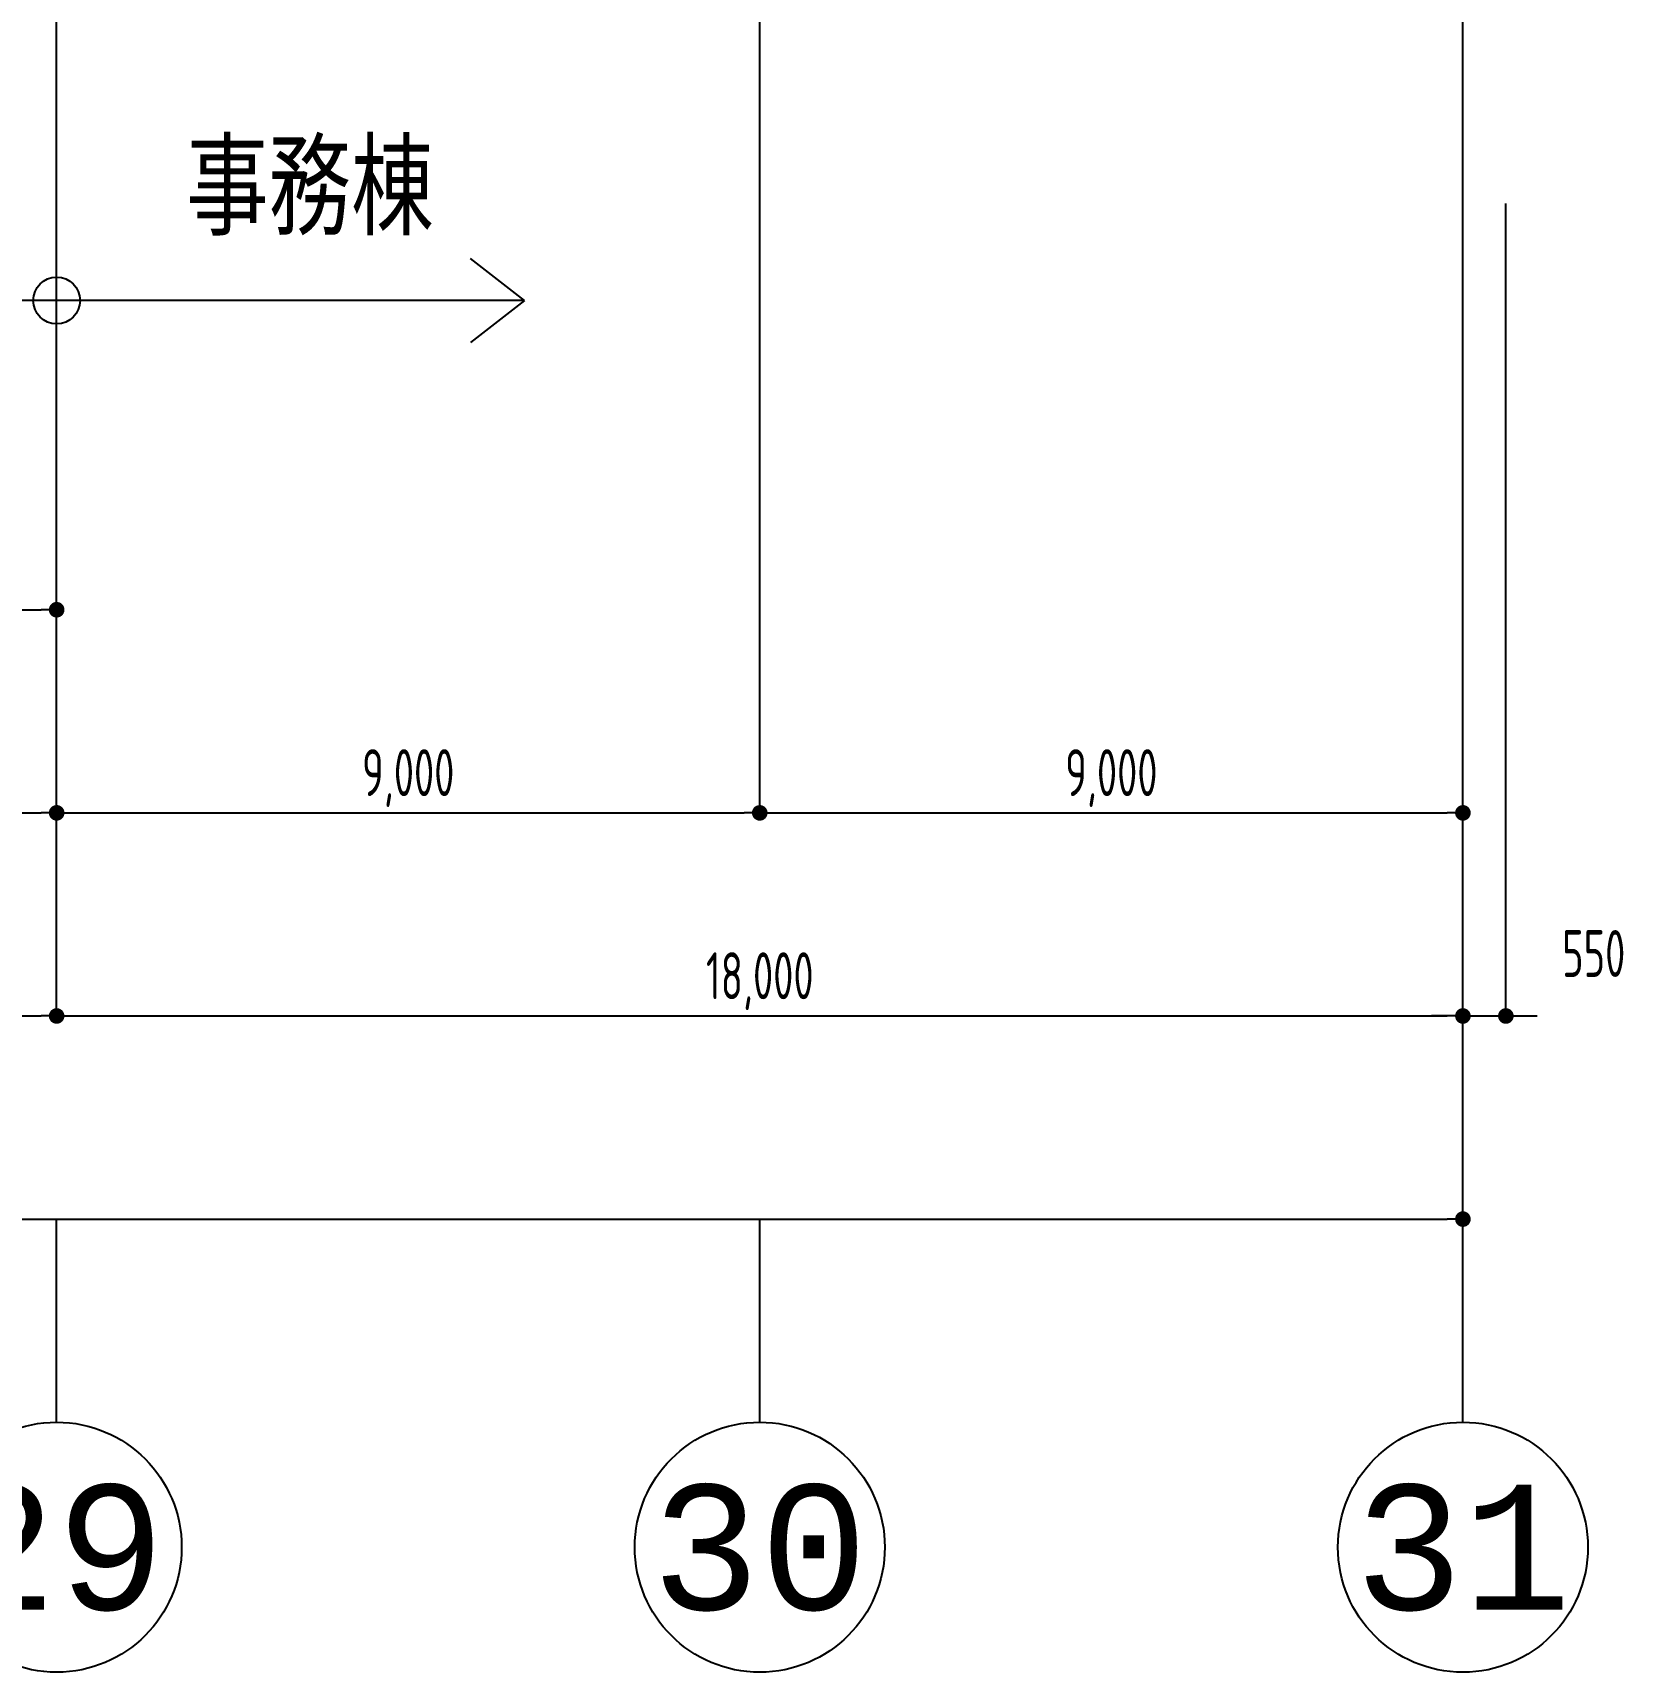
# Model space of a CAD drawing. Header units: millimetres. Extents: x -32710 to 654186, y -254124 to 420220.
# Drawn here: x 272495 to 292852, y 358700 to 379685 of the extents above; entities that cross this region are included whole.
import ezdxf
from ezdxf.enums import TextEntityAlignment as Align

# ---------------------------------------------------------------- set-up
doc = ezdxf.new("R2010")
doc.units = ezdxf.units.MM
doc.header["$LTSCALE"] = 1000
doc.linetypes.add('TPH12-SEC-@E$0$CENTERK5', pattern=[6.916, 6.667, -0.083, 0.083, -0.083])
for name, color, linetype in [('TPH12-SEC-@E$0$FLAG', 252, 'Continuous'), ('TPH12-SEC-@E$0$H-SIN', 252, 'TPH12-SEC-@E$0$CENTERK5'), ('TPH12-SEC-@E$0$SIN-M', 252, 'Continuous'), ('TPH12-SEC-@E$0$TEXT', 252, 'Continuous'), ('TPH12-SEC-@E$0$TEXT2', 252, 'Continuous')]:
    doc.layers.add(name, color=color, linetype=linetype)
doc.styles.add('TPH12-SEC-@E$0$ATS', font='monotxt', dxfattribs={"bigfont": 'BIGFONT'})
doc.styles.add('TPH12-SEC-@E$0$dim-txt', font='isocp.shx', dxfattribs={"width": 0.7, "bigfont": 'chineset.shx'})
doc.styles.add('TPH12-SEC-@E$0$roms', font='romans.shx', dxfattribs={"bigfont": 'bigfont.shx'})
doc.dimstyles.new('TPH12-SEC-@E$0$ARCH-dim-2000', dxfattribs={"dimscale": 2000, "dimtxt": 0.3, "dimasz": 0.1, "dimexe": 0.1, "dimexo": 0.1, "dimgap": 0.05, "dimtad": 1, "dimdec": 0, "dimrnd": 0.1, "dimdsep": 46, "dimlunit": 6, "dimtxsty": 'TPH12-SEC-@E$0$dim-txt', "dimblk": 'TPH12-SEC-@E$0$_Dot', "dimblk1": 'TPH12-SEC-@E$0$_Origin', "dimblk2": 'TPH12-SEC-@E$0$_Origin', "dimcen": 2, "dimclrd": 256, "dimclre": 256, "dimclrt": 256, "dimadec": 0, "dimazin": 0, "dimtfac": 1, "dimtdec": 1, "dimtix": 1, "dimtmove": 2, "dimatfit": 3, "dimldrblk": 'TPH12-SEC-@E$0$_Origin', "dimfxl": 1, "dimtvp": 1, "dimtolj": 1, "dimarcsym": 0})

# ---------------------------------------------------------------- blocks, each defined once
blk = doc.blocks.new('TPH12-SEC-@E$0$_Dot')
at = {"color": 0, "linetype": 'ByBlock', "lineweight": -2}
blk.add_line((-0.5, 0), (-1, 0), dxfattribs=at)
at = {"color": 0, "linetype": 'ByBlock', "const_width": 0.5}
blk.add_lwpolyline([(-0.25, 0, 1), (0.25, 0, 1)], format="xyb", close=True, dxfattribs=at)
blk = doc.blocks.new('*D2598')
at = {"layer": 'DEFPOINTS', "color": 0, "transparency": 16777216}
for p in [(29200, 364500), (290800, 364500), (290800, 364500)]:
    blk.add_point(p, dxfattribs=at)
at = {"layer": 'TPH12-SEC-@E$0$SIN-M', "lineweight": -2, "transparency": 16777216}
blk.add_line((29400, 364500), (290600, 364500), dxfattribs=at)
at = {"layer": 'TPH12-SEC-@E$0$SIN-M', "lineweight": -2, "transparency": 16777216, "xscale": 200, "yscale": 200, "zscale": 200, "rotation": 180}
blk.add_blockref('TPH12-SEC-@E$0$_Dot', (29200, 364500), dxfattribs=at)
at = {"layer": 'TPH12-SEC-@E$0$SIN-M', "lineweight": -2, "transparency": 16777216, "xscale": 200, "yscale": 200, "zscale": 200}
blk.add_blockref('TPH12-SEC-@E$0$_Dot', (290800, 364500), dxfattribs=at)
at = {"layer": 'TPH12-SEC-@E$0$SIN-M', "transparency": 16777216, "insert": (160000, 364945), "char_height": 600, "attachment_point": 5, "style": 'TPH12-SEC-@E$0$dim-txt'}
blk.add_mtext('\\A1;261,600', dxfattribs=at)
blk = doc.blocks.new('TPH12-SEC-@E$0$_Origin')
at = {"color": 0, "linetype": 'ByBlock', "lineweight": -2}
blk.add_line((0, 0), (-1, 0), dxfattribs=at)
blk.add_circle((0, 0), 0.5, dxfattribs=at)
blk = doc.blocks.new('*D2574')
at = {"layer": 'DEFPOINTS', "color": 0, "transparency": 16777216}
for p in [(290800, 367100), (291350, 367100), (291350, 367100)]:
    blk.add_point(p, dxfattribs=at)
at = {"layer": 'TPH12-SEC-@E$0$SIN-M', "lineweight": -2, "transparency": 16777216}
for p, q in [((290600, 367100), (290400, 367100)), ((290800, 367100), (291350, 367100)), ((291550, 367100), (291750, 367100))]:
    blk.add_line(p, q, dxfattribs=at)
at = {"layer": 'TPH12-SEC-@E$0$SIN-M', "lineweight": -2, "transparency": 16777216, "xscale": 200, "yscale": 200, "zscale": 200}
blk.add_blockref('TPH12-SEC-@E$0$_Dot', (290800, 367100), dxfattribs=at)
at = {"layer": 'TPH12-SEC-@E$0$SIN-M', "lineweight": -2, "transparency": 16777216, "xscale": 200, "yscale": 200, "zscale": 200, "rotation": 180}
blk.add_blockref('TPH12-SEC-@E$0$_Dot', (291350, 367100), dxfattribs=at)
at = {"layer": 'TPH12-SEC-@E$0$SIN-M', "transparency": 16777216, "insert": (292475, 367900), "char_height": 600, "attachment_point": 5, "style": 'TPH12-SEC-@E$0$dim-txt'}
blk.add_mtext('\\A1;550', dxfattribs=at)
blk = doc.blocks.new('*D2577')
at = {"layer": 'DEFPOINTS', "color": 0, "transparency": 16777216}
for p in [(272800, 369700), (281800, 369700), (281800, 369700)]:
    blk.add_point(p, dxfattribs=at)
at = {"layer": 'TPH12-SEC-@E$0$SIN-M', "lineweight": -2, "transparency": 16777216}
blk.add_line((273000, 369700), (281600, 369700), dxfattribs=at)
at = {"layer": 'TPH12-SEC-@E$0$SIN-M', "lineweight": -2, "transparency": 16777216, "xscale": 200, "yscale": 200, "zscale": 200, "rotation": 180}
blk.add_blockref('TPH12-SEC-@E$0$_Dot', (272800, 369700), dxfattribs=at)
at = {"layer": 'TPH12-SEC-@E$0$SIN-M', "lineweight": -2, "transparency": 16777216, "xscale": 200, "yscale": 200, "zscale": 200}
blk.add_blockref('TPH12-SEC-@E$0$_Dot', (281800, 369700), dxfattribs=at)
at = {"layer": 'TPH12-SEC-@E$0$SIN-M', "transparency": 16777216, "insert": (277300, 370145), "char_height": 600, "attachment_point": 5, "style": 'TPH12-SEC-@E$0$dim-txt'}
blk.add_mtext('\\A1;9,000', dxfattribs=at)
blk = doc.blocks.new('*D2578')
at = {"layer": 'DEFPOINTS', "color": 0, "transparency": 16777216}
for p in [(281800, 369700), (290800, 369700), (290800, 369700)]:
    blk.add_point(p, dxfattribs=at)
at = {"layer": 'TPH12-SEC-@E$0$SIN-M', "lineweight": -2, "transparency": 16777216}
blk.add_line((282000, 369700), (290600, 369700), dxfattribs=at)
at = {"layer": 'TPH12-SEC-@E$0$SIN-M', "lineweight": -2, "transparency": 16777216, "xscale": 200, "yscale": 200, "zscale": 200, "rotation": 180}
blk.add_blockref('TPH12-SEC-@E$0$_Dot', (281800, 369700), dxfattribs=at)
at = {"layer": 'TPH12-SEC-@E$0$SIN-M', "lineweight": -2, "transparency": 16777216, "xscale": 200, "yscale": 200, "zscale": 200}
blk.add_blockref('TPH12-SEC-@E$0$_Dot', (290800, 369700), dxfattribs=at)
at = {"layer": 'TPH12-SEC-@E$0$SIN-M', "transparency": 16777216, "insert": (286300, 370145), "char_height": 600, "attachment_point": 5, "style": 'TPH12-SEC-@E$0$dim-txt'}
blk.add_mtext('\\A1;9,000', dxfattribs=at)
blk = doc.blocks.new('*D2581')
at = {"layer": 'DEFPOINTS', "color": 0, "transparency": 16777216}
for p in [(168400, 369700), (272800, 369700), (272800, 369700)]:
    blk.add_point(p, dxfattribs=at)
at = {"layer": 'TPH12-SEC-@E$0$SIN-M', "lineweight": -2, "transparency": 16777216}
blk.add_line((168600, 369700), (272600, 369700), dxfattribs=at)
at = {"layer": 'TPH12-SEC-@E$0$SIN-M', "lineweight": -2, "transparency": 16777216, "xscale": 200, "yscale": 200, "zscale": 200, "rotation": 180}
blk.add_blockref('TPH12-SEC-@E$0$_Dot', (168400, 369700), dxfattribs=at)
at = {"layer": 'TPH12-SEC-@E$0$SIN-M', "lineweight": -2, "transparency": 16777216, "xscale": 200, "yscale": 200, "zscale": 200}
blk.add_blockref('TPH12-SEC-@E$0$_Dot', (272800, 369700), dxfattribs=at)
at = {"layer": 'TPH12-SEC-@E$0$SIN-M', "transparency": 16777216, "insert": (220600, 370145), "char_height": 600, "attachment_point": 5, "style": 'TPH12-SEC-@E$0$dim-txt'}
blk.add_mtext('\\A1;104,400', dxfattribs=at)
blk = doc.blocks.new('*D2582')
at = {"layer": 'DEFPOINTS', "color": 0, "transparency": 16777216}
for p in [(272800, 367100), (290800, 367100), (290800, 367100)]:
    blk.add_point(p, dxfattribs=at)
at = {"layer": 'TPH12-SEC-@E$0$SIN-M', "lineweight": -2, "transparency": 16777216}
blk.add_line((273000, 367100), (290600, 367100), dxfattribs=at)
at = {"layer": 'TPH12-SEC-@E$0$SIN-M', "lineweight": -2, "transparency": 16777216, "xscale": 200, "yscale": 200, "zscale": 200, "rotation": 180}
blk.add_blockref('TPH12-SEC-@E$0$_Dot', (272800, 367100), dxfattribs=at)
at = {"layer": 'TPH12-SEC-@E$0$SIN-M', "lineweight": -2, "transparency": 16777216, "xscale": 200, "yscale": 200, "zscale": 200}
blk.add_blockref('TPH12-SEC-@E$0$_Dot', (290800, 367100), dxfattribs=at)
at = {"layer": 'TPH12-SEC-@E$0$SIN-M', "transparency": 16777216, "insert": (281800, 367545), "char_height": 600, "attachment_point": 5, "style": 'TPH12-SEC-@E$0$dim-txt'}
blk.add_mtext('\\A1;18,000', dxfattribs=at)
blk = doc.blocks.new('*D2583')
at = {"layer": 'DEFPOINTS', "color": 0, "transparency": 16777216}
for p in [(47200, 367100), (272800, 367100), (272800, 367100)]:
    blk.add_point(p, dxfattribs=at)
at = {"layer": 'TPH12-SEC-@E$0$SIN-M', "lineweight": -2, "transparency": 16777216}
blk.add_line((47400, 367100), (272600, 367100), dxfattribs=at)
at = {"layer": 'TPH12-SEC-@E$0$SIN-M', "lineweight": -2, "transparency": 16777216, "xscale": 200, "yscale": 200, "zscale": 200, "rotation": 180}
blk.add_blockref('TPH12-SEC-@E$0$_Dot', (47200, 367100), dxfattribs=at)
at = {"layer": 'TPH12-SEC-@E$0$SIN-M', "lineweight": -2, "transparency": 16777216, "xscale": 200, "yscale": 200, "zscale": 200}
blk.add_blockref('TPH12-SEC-@E$0$_Dot', (272800, 367100), dxfattribs=at)
at = {"layer": 'TPH12-SEC-@E$0$SIN-M', "transparency": 16777216, "insert": (160000, 367545), "char_height": 600, "attachment_point": 5, "style": 'TPH12-SEC-@E$0$dim-txt'}
blk.add_mtext('\\A1;225,600', dxfattribs=at)
blk = doc.blocks.new('*D2572')
at = {"layer": 'DEFPOINTS', "color": 0, "transparency": 16777216}
for p in [(264400, 372300), (272800, 372300), (272800, 372300)]:
    blk.add_point(p, dxfattribs=at)
at = {"layer": 'TPH12-SEC-@E$0$SIN-M', "lineweight": -2, "transparency": 16777216}
blk.add_line((264600, 372300), (272600, 372300), dxfattribs=at)
at = {"layer": 'TPH12-SEC-@E$0$SIN-M', "lineweight": -2, "transparency": 16777216, "xscale": 200, "yscale": 200, "zscale": 200, "rotation": 180}
blk.add_blockref('TPH12-SEC-@E$0$_Dot', (264400, 372300), dxfattribs=at)
at = {"layer": 'TPH12-SEC-@E$0$SIN-M', "lineweight": -2, "transparency": 16777216, "xscale": 200, "yscale": 200, "zscale": 200}
blk.add_blockref('TPH12-SEC-@E$0$_Dot', (272800, 372300), dxfattribs=at)
at = {"layer": 'TPH12-SEC-@E$0$SIN-M', "transparency": 16777216, "insert": (268600, 372745), "char_height": 600, "attachment_point": 5, "style": 'TPH12-SEC-@E$0$dim-txt'}
blk.add_mtext('\\A1;8,400', dxfattribs=at)
blk = doc.blocks.new('TPH12-SEC-@E')
at = {"layer": 'TPH12-SEC-@E$0$FLAG'}
for p, q in [((272800, 361900), (272800, 364500)), ((281800, 361900), (281800, 364500)), ((290800, 361900), (290800, 364500))]:
    blk.add_line(p, q, dxfattribs=at)
for centre in [(272800, 360300), (281800, 360300), (290800, 360300)]:
    blk.add_circle(centre, 1600, dxfattribs=at)
at = {"layer": 'TPH12-SEC-@E$0$H-SIN'}
for p, q in [((272800, 377500), (272800, 414000)), ((281800, 377500), (281800, 414000)), ((290800, 377500), (290800, 414000))]:
    blk.add_line(p, q, dxfattribs=at)
at = {"layer": 'TPH12-SEC-@E$0$SIN-M'}
for p, q in [((272800, 367100), (272800, 377500)), ((281800, 369700), (281800, 377500)), ((290800, 364500), (290800, 377500)), ((291350, 367100), (291350, 377500))]:
    blk.add_line(p, q, dxfattribs=at)
at = {"layer": 'TPH12-SEC-@E$0$TEXT'}
for q in [(278097.4, 376796), (266812.6, 376259), (278097.4, 375722)]:
    blk.add_line((278787.4, 376259), q, dxfattribs=at)
blk.add_circle((272800, 376259), 300, dxfattribs=at)
at = {"layer": 'TPH12-SEC-@E$0$FLAG', "style": 'TPH12-SEC-@E$0$ATS'}
for s, p in [('29', (272800, 360300)), ('30', (281800, 360300)), ('31', (290800, 360300))]:
    blk.add_text(s, height=1600, dxfattribs=at).set_placement(p, align=Align.MIDDLE)
at = {"layer": 'TPH12-SEC-@E$0$TEXT2', "style": 'TPH12-SEC-@E$0$roms', "width": 0.8}
blk.add_text('事務棟', height=1200, dxfattribs=at).set_placement((276041.5, 377693.2), align=Align.MIDDLE_CENTER)
at = {"layer": 'TPH12-SEC-@E$0$SIN-M'}
for base, p1, p2, picture, middle in [((272800, 372300), (264400, 372300), (272800, 372300), '*D2572', (268600, 372745)), ((272800, 369700), (168400, 369700), (272800, 369700), '*D2581', (220600, 370145)), ((281800, 369700), (272800, 369700), (281800, 369700), '*D2577', (277300, 370144.9)), ((290800, 369700), (281800, 369700), (290800, 369700), '*D2578', (286300, 370144.9)), ((272800, 367100), (47200, 367100), (272800, 367100), '*D2583', (160000, 367545.1)), ((290800, 367100), (272800, 367100), (290800, 367100), '*D2582', (281800, 367545)), ((290800, 364500), (29200, 364500), (290800, 364500), '*D2598', (160000, 364945.1))]:
    dim = blk.add_linear_dim(base=base, p1=p1, p2=p2, dimstyle='TPH12-SEC-@E$0$ARCH-dim-2000', dxfattribs=at)
    dim.commit()
    dim.dimension.update_dxf_attribs({"geometry": picture, "text_midpoint": middle})
dim = blk.add_linear_dim(base=(291350, 367100), p1=(290800, 367100), p2=(291350, 367100), dimstyle='TPH12-SEC-@E$0$ARCH-dim-2000', dxfattribs=at)
dim.commit()
dim.dimension.update_dxf_attribs({"geometry": '*D2574', "text_midpoint": (292475, 367900), "dimtype": 128})

msp = doc.modelspace()

# ---------------------------------------------------------------- block references
msp.add_blockref('TPH12-SEC-@E', (0, 0))

doc.saveas('drawing.dxf')
